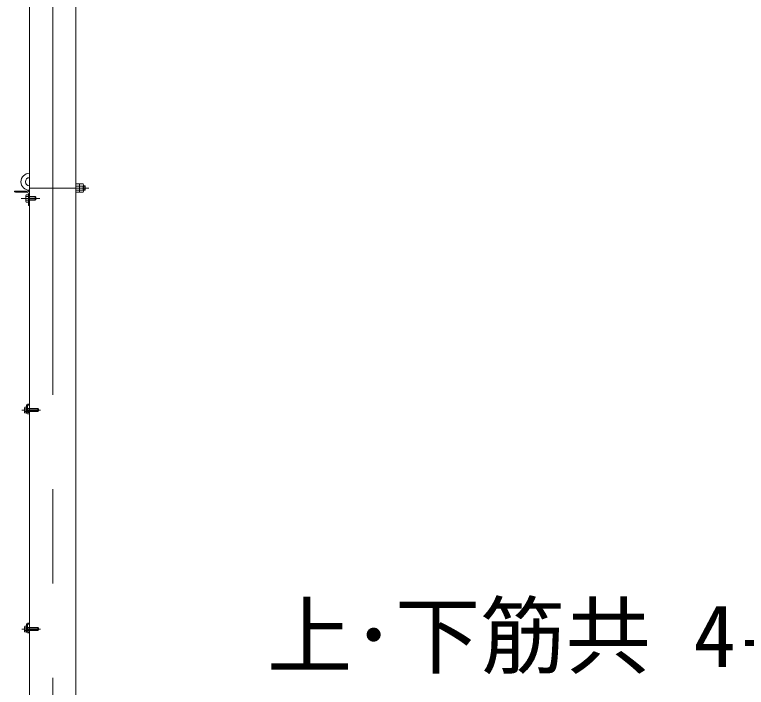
# Model space of a CAD drawing. Units: millimetres at full size; details may follow other scales. Extents: x -14700 to 14700, y -10395 to 10395.
# Drawn here: x 4072 to 6042, y -64 to 1748 of the extents above; entities that cross this region are included whole.
import ezdxf
from ezdxf.enums import TextEntityAlignment as Align

# ---------------------------------------------------------------- set-up
doc = ezdxf.new("R2010")
doc.units = ezdxf.units.MM
doc.header["$LTSCALE"] = 40
doc.linetypes.add('USER1', pattern=[50.8, 31.75, -6.35, 6.35, -6.35])
for name, color, linetype, lineweight in [('0-0_D-STR3', 3, 'Continuous', 13), ('0-1_D-STR1', 1, 'Continuous', 18), ('0-2_D-BMK', 2, 'USER1', 13), ('0-9_D-STR-TXT', 7, 'Continuous', 13)]:
    doc.layers.add(name, color=color, linetype=linetype, lineweight=lineweight)
doc.styles.add('ＭＳ ゴシック', font='')
doc.styles.get('ＭＳ ゴシック').set_extended_font_data('MS Gothic')

msp = doc.modelspace()

# ---------------------------------------------------------------- linework, layer by layer
at = {"layer": '0-0_D-STR3'}
for p, q in [((4237.3, 1291.47), (4237.3, 1269.57)), ((4237.3, 1291.47), (4246.5, 1291.47)), ((4237.3, 1286), (4246.5, 1286)), ((4247.3, 1291.47), (4247.3, 1269.57)), ((4247.3, 1291.47), (4256.5, 1291.47)), ((4247.3, 1289.14), (4247.3, 1271.9)), ((4247.3, 1286), (4256.5, 1286)), ((4257.3, 1289.14), (4257.3, 1271.9)), ((4257.3, 1286.52), (4261.35, 1286.52)), ((4257.3, 1285.57), (4262.3, 1285.57)), ((4262.3, 1285.57), (4261.35, 1286.52)), ((4261.35, 1286.52), (4261.35, 1274.52)), ((4262.3, 1285.57), (4262.3, 1275.47)), ((4102.3, 1260.77), (4103.2, 1262.34)), ((4102.3, 1260.77), (4102.3, 1244.27)), ((4103.2, 1262.34), (4109.3, 1262.34)), ((4109.3, 1262.34), (4109.3, 1242.71)), ((4237.3, 1275.05), (4246.5, 1275.05)), ((4237.3, 1269.57), (4246.5, 1269.57)), ((4247.3, 1275.05), (4256.5, 1275.05)), ((4247.3, 1269.57), (4256.5, 1269.57)), ((4257.3, 1274.52), (4261.35, 1274.52)), ((4102.3, 1244.27), (4103.2, 1242.71)), ((4103.2, 1257.43), (4109.3, 1257.43)), ((4103.2, 1247.61), (4109.3, 1247.61)), ((4103.2, 1242.71), (4109.3, 1242.71)), ((4112.3, 1257.52), (4127.8, 1257.52)), ((4112.3, 1256.62), (4128.7, 1256.62)), ((4112.3, 1248.42), (4128.7, 1248.42)), ((4112.3, 1247.52), (4127.8, 1247.52)), ((4127.8, 1257.52), (4129.3, 1256.02)), ((4129.3, 1256.02), (4129.3, 1249.02)), ((4099, 688.82), (4099.69, 690.03)), ((4104.3, 690.03), (4099.69, 690.03)), ((4104.3, 695.52), (4104.3, 675.52)), ((4104.3, 690.03), (4104.3, 675.02)), ((4107.3, 698.52), (4112.3, 698.52)), ((4107.3, 695.02), (4107.3, 676.02)), ((4107.8, 695.52), (4112.3, 695.52)), ((4112.3, 698.52), (4112.3, 695.52)), ((4099, 688.82), (4099, 676.22)), ((4099, 676.22), (4099.69, 675.02)), ((4104.3, 686.27), (4099.69, 686.27)), ((4104.3, 678.77), (4099.69, 678.77)), ((4104.3, 675.02), (4099.69, 675.02)), ((4107.3, 686.52), (4135.1, 686.52)), ((4107.3, 685.77), (4135.85, 685.77)), ((4107.3, 679.27), (4135.85, 679.27)), ((4107.3, 678.52), (4135.1, 678.52)), ((4107.3, 672.52), (4112.3, 672.52)), ((4107.8, 675.52), (4112.3, 675.52)), ((4112.3, 675.52), (4112.3, 672.52)), ((4135.1, 686.52), (4136.3, 685.32)), ((4135.1, 686.52), (4135.1, 678.52)), ((4135.1, 678.52), (4136.3, 679.72)), ((4136.3, 685.32), (4136.3, 679.72)), ((4099, 98.82), (4099.69, 100.03)), ((4099, 98.82), (4099, 86.22)), ((4104.3, 100.03), (4099.69, 100.03)), ((4104.3, 105.52), (4104.3, 85.52)), ((4104.3, 100.03), (4104.3, 85.02)), ((4107.3, 108.52), (4112.3, 108.52)), ((4107.3, 105.02), (4107.3, 86.02)), ((4107.8, 105.52), (4112.3, 105.52)), ((4112.3, 108.52), (4112.3, 105.52)), ((4099, 86.22), (4099.69, 85.02)), ((4104.3, 96.27), (4099.69, 96.27)), ((4104.3, 88.77), (4099.69, 88.77)), ((4104.3, 85.02), (4099.69, 85.02)), ((4107.3, 96.52), (4135.1, 96.52)), ((4107.3, 95.77), (4135.85, 95.77)), ((4107.3, 89.27), (4135.85, 89.27)), ((4107.3, 88.52), (4135.1, 88.52)), ((4107.3, 82.52), (4112.3, 82.52)), ((4107.8, 85.52), (4112.3, 85.52)), ((4112.3, 85.52), (4112.3, 82.52)), ((4135.1, 96.52), (4136.3, 95.32)), ((4135.1, 96.52), (4135.1, 88.52)), ((4135.1, 88.52), (4136.3, 89.72)), ((4136.3, 95.32), (4136.3, 89.72))]:
    msp.add_line(p, q, dxfattribs=at)
for points in [[(4257.3, 1275.47), (4262.3, 1275.47), (4261.35, 1274.52)], [(4127.8, 1257.52), (4127.8, 1247.52), (4129.3, 1249.02)]]:
    msp.add_lwpolyline(points, dxfattribs=at)
for centre, radius, start, end in [((4112.3, 1297.52), 23, 90, 270), ((4112.3, 1297.52), 11, 90, 270), ((4228.16, 1280.52), 19.14, 343.37369, 16.62631), ((4242.32, 1288.73), 5, 326.78843, 33.21157), ((4238.16, 1280.52), 19.14, 343.37369, 16.62631), ((4252.32, 1288.73), 5, 326.78843, 33.21157), ((4106.79, 1259.88), 4.34, 145.61575, 214.38425), ((4242.32, 1272.31), 5, 326.78843, 33.21157), ((4252.32, 1272.31), 5, 326.78843, 33.21157), ((4118.68, 1252.52), 16.24, 162.41205, 197.58795), ((4106.79, 1245.16), 4.34, 145.61575, 214.38425), ((4102.44, 688.15), 3.32, 145.61585, 214.38415), ((4107.3, 695.52), 3, 90, 180), ((4107.8, 695.02), 0.5, 90, 180), ((4111.53, 682.52), 12.42, 162.4121, 197.5879), ((4102.44, 676.89), 3.32, 145.61585, 214.38415), ((4107.3, 675.52), 3, 180, 270), ((4107.8, 676.02), 0.5, 180, 270), ((4102.44, 98.15), 3.32, 145.61585, 214.38415), ((4107.3, 105.52), 3, 90, 180), ((4107.8, 105.02), 0.5, 90, 180), ((4111.53, 92.52), 12.42, 162.4121, 197.5879), ((4102.44, 86.89), 3.32, 145.61585, 214.38415), ((4107.3, 85.52), 3, 180, 270), ((4107.8, 86.02), 0.5, 180, 270)]:
    msp.add_arc(centre, radius, start, end, dxfattribs=at)
at = {"layer": '0-1_D-STR1'}
for p, q in [((4072.3, 1271.52), (4072.3, 1272.52)), ((4107.3, 1272.52), (4072.3, 1272.52)), ((4104.8, 1269.52), (4074.3, 1269.52)), ((4109.3, 1234.52), (4109.3, 1265.02)), ((4112.3, 1232.52), (4112.3, 1267.52)), ((4111.3, 1232.52), (4112.3, 1232.52))]:
    msp.add_line(p, q, dxfattribs=at)
msp.add_lwpolyline([(4112.3, 5542.52), (4237.3, 5542.52), (4237.3, -1257.48), (4112.3, -1257.48)], close=True, dxfattribs=at)
for centre, radius, start, end in [((4074.3, 1271.52), 2, 180, 270), ((4104.8, 1265.02), 4.5, 0, 90), ((4107.3, 1267.52), 5, 0, 90), ((4111.3, 1234.52), 2, 180, 270)]:
    msp.add_arc(centre, radius, start, end, dxfattribs=at)
at = {"layer": '0-2_D-BMK'}
for p, q in [((4174.8, -1308.48), (4174.8, 5593.52)), ((4112.3, 1280.52), (4272.3, 1280.52)), ((4140.2, 1252.52), (4090.2, 1252.52)), ((4091.97, 682.52), (4141.97, 682.52)), ((4091.97, 92.52), (4141.97, 92.52))]:
    msp.add_line(p, q, dxfattribs=at)

# ---------------------------------------------------------------- texts
at = {"layer": '0-9_D-STR-TXT', "style": 'ＭＳ ゴシック'}
msp.add_text('上･下筋共 4-D10', height=168.3, dxfattribs=at).set_placement((4751.86, -60.18), align=Align.BOTTOM_LEFT)

doc.saveas('drawing.dxf')
